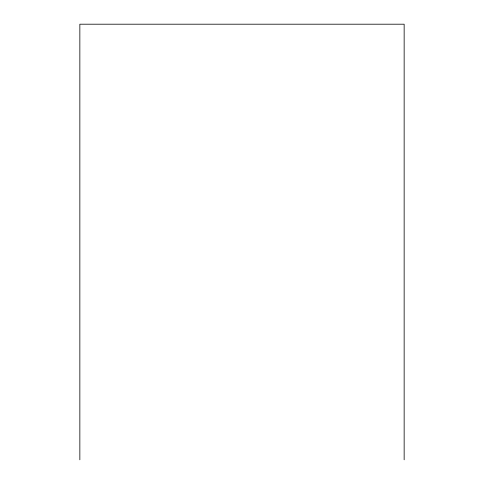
<?xml version="1.0" encoding="UTF-8"?>
<svg xmlns="http://www.w3.org/2000/svg" width="484" height="484" viewBox="0 0 484 484"><rect width="100%" height="100%" fill="white"/><g stroke="black" fill="none" stroke-linecap="round" stroke-linejoin="round"><path stroke-width="0.73" d="M404.152 459.8L404.152 24.2L79.848 24.2L79.848 459.8"/></g></svg>
